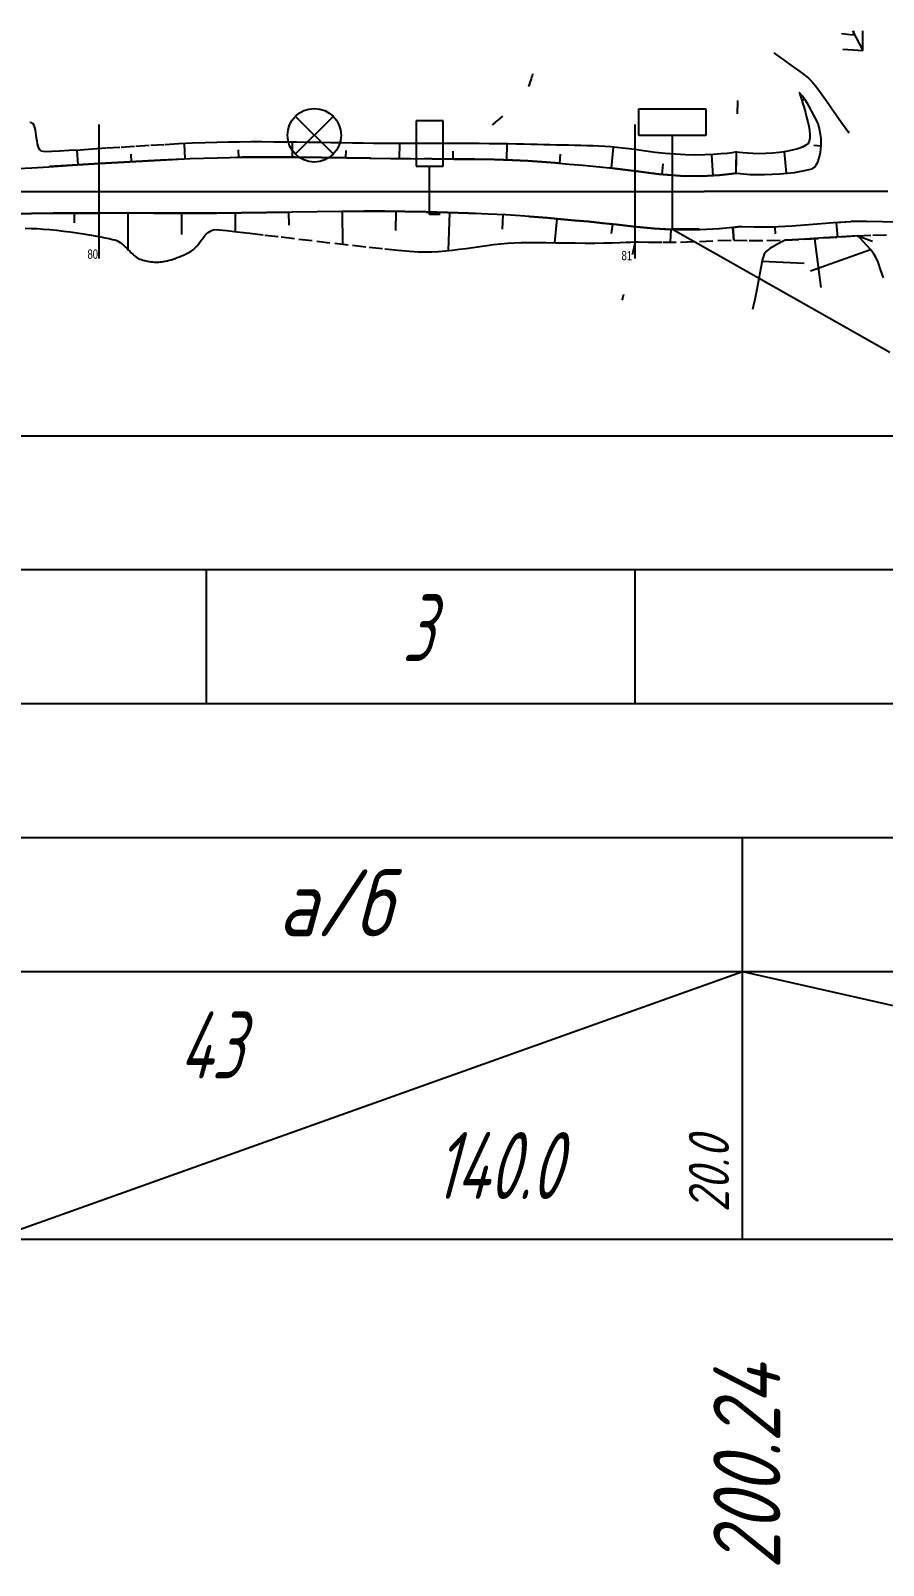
# Model space of a CAD drawing. Extents: x 2172 to 5772, y -842 to -248.
# Drawn here: x 4154 to 4185.9, y -676.2 to -618.9 of the extents above; entities that cross this region are included whole.
import ezdxf

# ---------------------------------------------------------------- set-up
doc = ezdxf.new("R2010")
doc.units = 0
doc.header["$MEASUREMENT"] = 0
doc.linetypes.add('CONTI', pattern=[0])
doc.linetypes.add('STROT', pattern=[1.7, 0.5, -1.2])
doc.layers.get('0').update_dxf_attribs({"linetype": 'CONTINUOUS'})
for name, color, linetype in [('DEFAULT', 7, 'CONTI'), ('OBRIVDEFAULT', 32, 'CONTI'), ('OTKOSDEFAULT', 32, 'CONTI'), ('SIT_LDEFAULT', 7, 'CONTI'), ('USLZNDEFAULT', 7, 'CONTI'), ('ОТМЕТКИ_КЮВЕТОВ', 7, 'CONTINUOUS'), ('ЧЕРНЫЕ_ОТМЕТКИ', 7, 'CONTINUOUS')]:
    doc.layers.add(name, color=color, linetype=linetype)
doc.styles.add('SHRFT', font='TXT', dxfattribs={"width": 8.75})
doc.styles.add('ГОСТ', font='gost.TTF', dxfattribs={"oblique": 15, "height": 1})

# ---------------------------------------------------------------- blocks, each defined once
blk = doc.blocks.new('BL_7')
at = {"color": 0}
for p, q in [((-3.5, 3.5), (3.5, -3.5)), ((-3.5, -3.5), (3.5, 3.5))]:
    blk.add_line(p, q, dxfattribs=at)
blk.add_circle((0, 0), 5, dxfattribs=at)
blk = doc.blocks.new('BL_12')
at = {"color": 0}
for p, q in [((2.5, 17.5), (-2.5, 17.5)), ((-2.5, 17.5), (-2.5, 9)), ((2.5, 9), (2.5, 17.5)), ((-2.5, 9), (0, 9)), ((0, 0), (0, 9)), ((0, 9), (2.5, 9)), ((2, 0), (0, 0))]:
    blk.add_line(p, q, dxfattribs=at)
blk = doc.blocks.new('BL_13')
at = {"color": 0}
for p, q in [((-6.25, 17.5), (-6.25, 22.5)), ((-6.25, 22.5), (6.25, 22.5)), ((6.25, 22.5), (6.25, 17.5)), ((0, 17.5), (-6.25, 17.5)), ((0, 0), (0, 17.5)), ((6.25, 17.5), (0, 17.5)), ((5, 0), (0, 0))]:
    blk.add_line(p, q, dxfattribs=at)

msp = doc.modelspace()

# ---------------------------------------------------------------- linework, layer by layer
at = {"linetype": 'Continuous'}
for p, q in [((3396.596, -634.043), (4356.596, -634.043)), ((3396.596, -639.043), (4356.596, -639.043)), ((3396.596, -644.043), (4356.596, -644.043)), ((3396.596, -649.043), (4356.596, -649.043)), ((3396.596, -654.043), (4356.596, -654.043)), ((3396.596, -664.043), (4356.596, -664.043))]:
    msp.add_line(p, q, dxfattribs=at)
for p, q in [((4160.596, -644.043), (4160.596, -639.043)), ((4176.596, -644.043), (4176.596, -639.043))]:
    msp.add_line(p, q)
msp.add_lwpolyline([(4180.596, -654.043), (4180.596, -649.043)], dxfattribs=at)
at = {"layer": 'DEFAULT', "color": 12, "linetype": 'CONTI'}
for p, q in [((4156.595, -627.421), (4156.595, -622.421)), ((4176.596, -627.422), (4176.596, -622.421)), ((4136.006, -624.921), (4172.176, -624.92)), ((4179.578, -624.921), (4179.175, -624.921)), ((4179.981, -624.921), (4179.578, -624.921)), ((4180.384, -624.921), (4179.981, -624.921)), ((4180.787, -624.921), (4180.384, -624.921)), ((4181.19, -624.921), (4180.787, -624.921)), ((4181.593, -624.921), (4181.19, -624.921)), ((4181.996, -624.921), (4181.593, -624.921)), ((4182.399, -624.921), (4181.996, -624.921)), ((4182.802, -624.921), (4182.399, -624.921)), ((4183.205, -624.921), (4182.802, -624.921)), ((4183.608, -624.921), (4183.205, -624.921)), ((4184.011, -624.921), (4183.608, -624.921)), ((4184.414, -624.921), (4184.011, -624.921)), ((4184.817, -624.921), (4184.414, -624.921)), ((4185.22, -624.921), (4184.817, -624.921)), ((4185.623, -624.921), (4185.22, -624.921)), ((4186.026, -624.921), (4185.623, -624.921))]:
    msp.add_line(p, q, dxfattribs=at)
for points in [[(4172.176, -624.92, 0), (4172.703, -624.921, 0)], [(4172.703, -624.921, 0), (4173.21, -624.921, 0)], [(4173.21, -624.921, 0), (4173.697, -624.921, 0)], [(4173.697, -624.921, 0), (4174.164, -624.921, 0)], [(4174.164, -624.921, 0), (4174.609, -624.922, 0)], [(4174.609, -624.922, 0), (4175.034, -624.922, 0)], [(4175.034, -624.922, 0), (4175.437, -624.92, 0)], [(4175.437, -624.92, 0), (4175.819, -624.921, 0)], [(4175.819, -624.921, 0), (4176.183, -624.922, 0)], [(4176.183, -624.922, 0), (4176.523, -624.921, 0)], [(4176.523, -624.921, 0), (4176.846, -624.921, 0)], [(4176.846, -624.921, 0), (4177.145, -624.921, 0)], [(4177.145, -624.921, 0), (4177.425, -624.921, 0)], [(4177.425, -624.921, 0), (4177.685, -624.921, 0)], [(4177.685, -624.921, 0), (4177.923, -624.921, 0)], [(4177.923, -624.921, 0), (4178.14, -624.921, 0)], [(4178.14, -624.921, 0), (4178.337, -624.922, 0)], [(4178.337, -624.922, 0), (4178.513, -624.921, 0)], [(4178.513, -624.921, 0), (4178.667, -624.921, 0)], [(4178.667, -624.921, 0), (4178.802, -624.921, 0)], [(4178.802, -624.921, 0), (4178.916, -624.92, 0)], [(4178.916, -624.92, 0), (4179.009, -624.922, 0)], [(4179.009, -624.922, 0), (4179.082, -624.922, 0)], [(4179.082, -624.922, 0), (4179.134, -624.921, 0)], [(4179.134, -624.921, 0), (4179.165, -624.92, 0)], [(4179.165, -624.92, 0), (4179.175, -624.922, 0)]]:
    msp.add_polyline3d(points, dxfattribs=at)
at = {"layer": 'OBRIVDEFAULT', "color": 32}
for p, q in [((4182.069, -626.804, 40.133), (4181.931, -626.874, 40.137)), ((4182.167, -626.756, 40.13), (4182.069, -626.804, 40.133)), ((4182.205, -626.738, 40.129), (4182.167, -626.756, 40.13)), ((4182.922, -626.708, 40.123), (4182.205, -626.738, 40.129)), ((4183.627, -626.661, 40.117), (4182.922, -626.708, 40.123)), ((4183.289, -626.689), (4183.52, -628.507)), ((4184.293, -626.614, 40.112), (4183.627, -626.661, 40.117)), ((4184.896, -626.576, 40.107), (4184.293, -626.614, 40.112)), ((4184.924, -626.605, 40.102), (4184.896, -626.576, 40.107)), ((4185, -626.684, 40.089), (4184.924, -626.605, 40.102)), ((4185.11, -626.802, 40.07), (4185, -626.684, 40.089)), ((4185.241, -626.942, 40.048), (4185.11, -626.802, 40.07)), ((4181.406, -627.265, 40.152), (4181.351, -627.456, 40.159)), ((4181.485, -627.161, 40.149), (4181.406, -627.265, 40.152)), ((4181.617, -627.058, 40.145), (4181.485, -627.161, 40.149)), ((4181.774, -626.962, 40.141), (4181.617, -627.058, 40.145)), ((4181.931, -626.874, 40.137), (4181.774, -626.962, 40.141)), ((4185.383, -627.106), (4183.134, -627.894)), ((4185.374, -627.092, 40.025), (4185.241, -626.942, 40.048)), ((4185.495, -627.242, 40.003), (4185.374, -627.092, 40.025)), ((4185.582, -627.379, 39.984), (4185.495, -627.242, 40.003)), ((4185.659, -627.563, 39.996), (4185.582, -627.379, 39.984)), ((4181.287, -627.779, 40.17), (4181.212, -628.178, 40.183)), ((4181.351, -627.456, 40.159), (4181.287, -627.779, 40.17)), ((4181.338, -627.53), (4182.903, -627.605)), ((4185.753, -627.833, 40.013), (4185.659, -627.563, 39.996)), ((4185.863, -628.148, 40.033), (4185.753, -627.833, 40.013)), ((4181.212, -628.178, 40.183), (4181.133, -628.59, 40.197)), ((4181.059, -628.959, 40.209), (4180.998, -629.223, 40.218)), ((4181.133, -628.59, 40.197), (4181.059, -628.959, 40.209)), ((4180.998, -629.223, 40.218), (4180.976, -629.325, 40.221))]:
    msp.add_line(p, q, dxfattribs=at)
at = {"layer": 'OTKOSDEFAULT', "color": 32}
for p, q in [((4182.839, -621.371, 40.308), (4182.721, -621.23, 40.314)), ((4182.905, -621.467), (4182.826, -621.566)), ((4182.958, -621.541, 40.302), (4182.839, -621.371, 40.308)), ((4183.074, -621.727, 40.295), (4182.958, -621.541, 40.302)), ((4183.181, -621.917, 40.289), (4183.074, -621.727, 40.295)), ((4183.276, -622.099, 40.283), (4183.181, -621.917, 40.289)), ((4183.358, -622.265, 40.277), (4183.276, -622.099, 40.283)), ((4183.418, -622.398, 40.273), (4183.358, -622.265, 40.277)), ((4183.46, -622.523, 40.28), (4183.418, -622.398, 40.273)), ((4183.492, -622.658, 40.288), (4183.46, -622.523, 40.28)), ((4183.516, -622.802, 40.295), (4183.492, -622.658, 40.288)), ((4183.53, -622.946, 40.303), (4183.516, -622.802, 40.295)), ((4155.807, -623.931), (4155.773, -623.381)), ((4159.802, -623.709), (4159.777, -623.14)), ((4161.803, -623.652), (4161.798, -623.364)), ((4163.802, -623.646), (4163.806, -623.084)), ((4165.804, -623.67), (4165.807, -623.391)), ((4167.806, -623.696), (4167.811, -623.132)), ((4171.804, -623.75), (4171.824, -623.148)), ((4175.707, -624.056), (4175.786, -623.272)), ((4183.531, -623.23), (4183.26, -623.207)), ((4183.507, -623.458, 40.329), (4183.523, -623.341, 40.324)), ((4183.523, -623.341, 40.324), (4183.532, -623.222, 40.317)), ((4183.535, -623.088, 40.31), (4183.53, -622.946, 40.303)), ((4183.532, -623.222, 40.317), (4183.535, -623.088, 40.31)), ((4154.713, -623.999, 39.128), (4155.581, -623.945, 39.152)), ((4155.581, -623.945, 39.152), (4156.61, -623.881, 39.18)), ((4156.61, -623.881, 39.18), (4157.733, -623.816, 39.211)), ((4157.733, -623.816, 39.211), (4158.884, -623.753, 39.243)), ((4157.804, -623.812), (4157.787, -623.534)), ((4158.884, -623.753, 39.243), (4159.992, -623.699, 39.273)), ((4159.992, -623.699, 39.273), (4160.994, -623.665, 39.301)), ((4160.994, -623.665, 39.301), (4161.942, -623.649, 39.345)), ((4161.942, -623.649, 39.345), (4162.922, -623.643, 39.391)), ((4162.922, -623.643, 39.391), (4163.911, -623.648, 39.437)), ((4163.911, -623.648, 39.437), (4164.884, -623.658, 39.483)), ((4164.884, -623.658, 39.483), (4165.817, -623.67, 39.526)), ((4165.817, -623.67, 39.526), (4166.687, -623.683, 39.567)), ((4166.687, -623.683, 39.567), (4167.471, -623.693, 39.604)), ((4167.471, -623.693, 39.604), (4168.229, -623.699, 39.632)), ((4168.229, -623.699, 39.632), (4169.023, -623.706, 39.662)), ((4169.023, -623.706, 39.662), (4169.823, -623.712, 39.692)), ((4169.805, -623.712), (4169.807, -623.423)), ((4169.823, -623.712, 39.692), (4170.608, -623.723, 39.721)), ((4170.608, -623.723, 39.721), (4171.349, -623.736, 39.748)), ((4171.349, -623.736, 39.748), (4172.02, -623.757, 39.773)), ((4172.02, -623.757, 39.773), (4172.595, -623.786, 39.795)), ((4172.595, -623.786, 39.795), (4173.109, -623.82, 39.832)), ((4173.109, -623.82, 39.832), (4173.623, -623.859, 39.87)), ((4173.623, -623.859, 39.87), (4174.13, -623.9, 39.907)), ((4173.782, -623.873), (4173.807, -623.534)), ((4174.13, -623.9, 39.907), (4174.637, -623.945, 39.944)), ((4174.637, -623.945, 39.944), (4175.137, -623.993, 39.981)), ((4177.605, -624.29), (4177.638, -623.894)), ((4179.502, -624.336), (4179.462, -623.55)), ((4182.245, -624.246), (4182.173, -623.442)), ((4183.282, -624.017, 40.356), (4183.352, -623.932, 40.351)), ((4183.352, -623.932, 40.351), (4183.407, -623.826, 40.346)), ((4183.407, -623.826, 40.346), (4183.452, -623.709, 40.34)), ((4183.452, -623.709, 40.34), (4183.483, -623.584, 40.335)), ((4183.483, -623.584, 40.335), (4183.507, -623.458, 40.329)), ((4153.57, -624.063, 39.08), (4154.075, -624.036, 39.11)), ((4154.075, -624.036, 39.11), (4154.713, -623.999, 39.128)), ((4175.137, -623.993, 39.981), (4175.637, -624.046, 40.018)), ((4175.637, -624.046, 40.018), (4176.131, -624.103, 40.056)), ((4176.131, -624.103, 40.056), (4176.726, -624.184, 40.086)), ((4176.726, -624.184, 40.086), (4177.473, -624.275, 40.125)), ((4177.473, -624.275, 40.125), (4178.284, -624.339, 40.167)), ((4178.284, -624.339, 40.167), (4179.069, -624.352, 40.207)), ((4179.069, -624.352, 40.207), (4179.737, -624.317, 40.242)), ((4179.737, -624.317, 40.242), (4180.196, -624.268, 40.266)), ((4180.196, -624.268, 40.266), (4180.369, -624.244, 40.275)), ((4180.369, -624.244, 40.275), (4180.514, -624.259, 40.279)), ((4180.514, -624.259, 40.279), (4180.891, -624.286, 40.291)), ((4180.891, -624.286, 40.291), (4181.417, -624.295, 40.307)), ((4181.417, -624.295, 40.307), (4181.998, -624.269, 40.324)), ((4181.998, -624.269, 40.324), (4182.547, -624.21, 40.341)), ((4182.547, -624.21, 40.341), (4182.972, -624.132, 40.354)), ((4182.972, -624.132, 40.354), (4183.195, -624.073, 40.361)), ((4183.195, -624.073, 40.361), (4183.282, -624.017, 40.356)), ((4164.728, -625.68, 39.488), (4163.791, -625.695, 39.438)), ((4165.63, -625.668, 39.536), (4164.728, -625.68, 39.488)), ((4166.478, -625.661, 39.581), (4165.63, -625.668, 39.536)), ((4165.66, -625.667), (4165.673, -626.892)), ((4167.249, -625.663, 39.622), (4166.478, -625.661, 39.581)), ((4168.003, -625.674, 39.653), (4167.249, -625.663, 39.622)), ((4167.66, -625.668), (4167.651, -626.385)), ((4168.791, -625.689, 39.685), (4168.003, -625.674, 39.653)), ((4169.591, -625.711, 39.717), (4168.791, -625.689, 39.685)), ((4154.063, -625.748, 39.052), (4153.295, -625.767, 39.017)), ((4154.87, -625.738, 39.08), (4154.063, -625.748, 39.052)), ((4155.807, -625.734, 39.112), (4154.87, -625.738, 39.08)), ((4155.664, -625.734), (4155.665, -626.097)), ((4156.837, -625.734, 39.147), (4155.807, -625.734, 39.112)), ((4157.911, -625.736, 39.183), (4156.837, -625.734, 39.147)), ((4157.664, -625.736), (4157.664, -627.083)), ((4158.989, -625.736, 39.22), (4157.911, -625.736, 39.183)), ((4160.026, -625.737, 39.255), (4158.989, -625.736, 39.22)), ((4159.662, -625.737), (4159.663, -626.536)), ((4160.978, -625.734, 39.287), (4160.026, -625.737, 39.255)), ((4161.894, -625.725, 39.336), (4160.978, -625.734, 39.287)), ((4161.662, -625.728), (4161.669, -626.421)), ((4162.84, -625.711, 39.387), (4161.894, -625.725, 39.336)), ((4163.791, -625.695, 39.438), (4162.84, -625.711, 39.387)), ((4163.661, -625.697), (4163.668, -626.177)), ((4170.371, -625.739, 39.749), (4169.591, -625.711, 39.717)), ((4169.662, -625.713), (4169.616, -627.13)), ((4171.105, -625.769, 39.778), (4170.371, -625.739, 39.749)), ((4171.765, -625.801, 39.805), (4171.105, -625.769, 39.778)), ((4171.661, -625.796), (4171.631, -626.336)), ((4172.321, -625.836, 39.828), (4171.765, -625.801, 39.805)), ((4172.818, -625.874, 39.856), (4172.321, -625.836, 39.828)), ((4173.321, -625.913, 39.884), (4172.818, -625.874, 39.856)), ((4173.827, -625.957, 39.912), (4173.321, -625.913, 39.884)), ((4173.671, -625.944), (4173.588, -626.837)), ((4174.338, -626.003, 39.94), (4173.827, -625.957, 39.912)), ((4174.852, -626.051, 39.968), (4174.338, -626.003, 39.94)), ((4175.37, -626.103, 39.996), (4174.852, -626.051, 39.968)), ((4175.894, -626.158, 40.024), (4175.37, -626.103, 39.996)), ((4175.745, -626.144), (4175.699, -626.493)), ((4176.523, -626.23, 40.041), (4175.894, -626.158, 40.024)), ((4177.304, -626.307, 40.062), (4176.523, -626.23, 40.041)), ((4180.423, -626.241, 40.141), (4180.238, -626.266, 40.136)), ((4180.588, -626.248, 40.141), (4180.423, -626.241, 40.141)), ((4181.033, -626.26, 40.142), (4180.588, -626.248, 40.141)), ((4181.677, -626.257, 40.144), (4181.033, -626.26, 40.142)), ((4182.44, -626.224, 40.145), (4181.677, -626.257, 40.144)), ((4181.812, -626.255), (4181.821, -626.503)), ((4183.236, -626.163, 40.147), (4182.44, -626.224, 40.145)), ((4183.991, -626.093, 40.149), (4183.236, -626.163, 40.147)), ((4184.639, -626.052, 40.15), (4183.991, -626.093, 40.149)), ((4184.091, -626.089), (4184.146, -626.628)), ((4185.223, -626.051, 40.157), (4184.639, -626.052, 40.15)), ((4185.822, -626.055, 40.163), (4185.223, -626.051, 40.157)), ((4186.432, -626.064, 40.17), (4185.822, -626.055, 40.163)), ((4178.164, -626.359, 40.084), (4177.304, -626.307, 40.062)), ((4177.931, -626.35), (4177.901, -626.818)), ((4179.013, -626.361, 40.105), (4178.164, -626.359, 40.084)), ((4179.738, -626.319, 40.124), (4179.013, -626.361, 40.105)), ((4180.238, -626.266, 40.136), (4179.738, -626.319, 40.124))]:
    msp.add_line(p, q, dxfattribs=at)
at = {"layer": 'OTKOSDEFAULT', "color": 32, "linetype": 'STROT'}
for p, q in [((4182.721, -621.23, 40.314), (4182.727, -621.25, 40.314)), ((4182.727, -621.25, 40.314), (4182.746, -621.307, 40.314)), ((4182.746, -621.307, 40.314), (4182.774, -621.398, 40.313)), ((4182.774, -621.398, 40.313), (4182.811, -621.512, 40.313)), ((4182.811, -621.512, 40.313), (4182.853, -621.652, 40.312)), ((4182.853, -621.652, 40.312), (4182.898, -621.806, 40.311)), ((4182.898, -621.806, 40.311), (4182.946, -621.972, 40.31)), ((4182.946, -621.972, 40.31), (4182.992, -622.144, 40.31)), ((4182.992, -622.144, 40.31), (4183.034, -622.318, 40.309)), ((4154.076, -622.362, 38.798), (4154.011, -622.345, 38.784)), ((4154.126, -622.401, 38.811), (4154.076, -622.362, 38.798)), ((4154.165, -622.462, 38.825), (4154.126, -622.401, 38.811)), ((4154.193, -622.537, 38.841), (4154.165, -622.462, 38.825)), ((4154.215, -622.628, 38.86), (4154.193, -622.537, 38.841)), ((4154.234, -622.726, 38.88), (4154.215, -622.628, 38.86)), ((4154.247, -622.828, 38.902), (4154.234, -622.726, 38.88)), ((4183.034, -622.318, 40.309), (4183.072, -622.491, 40.308)), ((4183.072, -622.491, 40.308), (4183.098, -622.653, 40.307)), ((4183.098, -622.653, 40.307), (4183.112, -622.803, 40.307)), ((4183.112, -622.803, 40.307), (4183.111, -622.936, 40.306)), ((4154.26, -622.936, 38.924), (4154.247, -622.828, 38.902)), ((4154.274, -623.042, 38.946), (4154.26, -622.936, 38.924)), ((4154.292, -623.14, 38.967), (4154.274, -623.042, 38.946)), ((4154.314, -623.23, 38.986), (4154.292, -623.14, 38.967)), ((4154.344, -623.309, 39.002), (4154.314, -623.23, 38.986)), ((4154.383, -623.373, 39.017), (4154.344, -623.309, 39.002)), ((4154.434, -623.416, 39.031), (4154.383, -623.373, 39.017)), ((4155.468, -623.4, 39.092), (4155.113, -623.42, 39.075)), ((4155.881, -623.376, 39.112), (4155.468, -623.4, 39.092)), ((4156.342, -623.346, 39.134), (4155.881, -623.376, 39.112)), ((4156.842, -623.313, 39.158), (4156.342, -623.346, 39.134)), ((4157.367, -623.281, 39.184), (4156.842, -623.313, 39.158)), ((4157.912, -623.247, 39.21), (4157.367, -623.281, 39.184)), ((4158.464, -623.213, 39.237), (4157.912, -623.247, 39.21)), ((4159.015, -623.179, 39.264), (4158.464, -623.213, 39.237)), ((4159.551, -623.151, 39.29), (4159.015, -623.179, 39.264)), ((4160.064, -623.125, 39.315), (4159.551, -623.151, 39.29)), ((4160.548, -623.105, 39.338), (4160.064, -623.125, 39.315)), ((4160.986, -623.092, 39.359), (4160.548, -623.105, 39.338)), ((4161.402, -623.083, 39.369), (4160.986, -623.092, 39.359)), ((4161.826, -623.078, 39.379), (4161.402, -623.083, 39.369)), ((4162.251, -623.075, 39.389), (4161.826, -623.078, 39.379)), ((4162.679, -623.075, 39.399), (4162.251, -623.075, 39.389)), ((4163.11, -623.078, 39.41), (4162.679, -623.075, 39.399)), ((4163.54, -623.081, 39.42), (4163.11, -623.078, 39.41)), ((4163.969, -623.085, 39.43), (4163.54, -623.081, 39.42)), ((4164.395, -623.092, 39.44), (4163.969, -623.085, 39.43)), ((4164.818, -623.098, 39.45), (4164.395, -623.092, 39.44)), ((4165.235, -623.104, 39.46), (4164.818, -623.098, 39.45)), ((4165.645, -623.11, 39.47), (4165.235, -623.104, 39.46)), ((4166.05, -623.116, 39.48), (4165.645, -623.11, 39.47)), ((4166.444, -623.123, 39.489), (4166.05, -623.116, 39.48)), ((4166.828, -623.128, 39.498), (4166.444, -623.123, 39.489)), ((4167.201, -623.131, 39.507), (4166.828, -623.128, 39.498)), ((4167.577, -623.132, 39.526), (4167.201, -623.131, 39.507)), ((4167.965, -623.133, 39.545), (4167.577, -623.132, 39.526)), ((4168.362, -623.134, 39.564), (4167.965, -623.133, 39.545)), ((4168.768, -623.135, 39.584), (4168.362, -623.134, 39.564)), ((4169.176, -623.135, 39.604), (4168.768, -623.135, 39.584)), ((4169.584, -623.136, 39.624), (4169.176, -623.135, 39.604)), ((4169.989, -623.136, 39.644), (4169.584, -623.136, 39.624)), ((4170.387, -623.137, 39.663), (4169.989, -623.136, 39.644)), ((4170.775, -623.139, 39.682), (4170.387, -623.137, 39.663)), ((4171.149, -623.143, 39.7), (4170.775, -623.139, 39.682)), ((4171.507, -623.146, 39.718), (4171.149, -623.143, 39.7)), ((4171.845, -623.149, 39.734), (4171.507, -623.146, 39.718)), ((4172.159, -623.154, 39.75), (4171.845, -623.149, 39.734)), ((4172.445, -623.161, 39.764), (4172.159, -623.154, 39.75)), ((4172.699, -623.168, 39.776), (4172.445, -623.161, 39.764)), ((4172.936, -623.175, 39.791), (4172.699, -623.168, 39.776)), ((4173.172, -623.182, 39.805), (4172.936, -623.175, 39.791)), ((4173.406, -623.187, 39.819), (4173.172, -623.182, 39.805)), ((4173.642, -623.192, 39.833), (4173.406, -623.187, 39.819)), ((4173.874, -623.195, 39.847), (4173.642, -623.192, 39.833)), ((4174.106, -623.201, 39.862), (4173.874, -623.195, 39.847)), ((4174.336, -623.206, 39.876), (4174.106, -623.201, 39.862)), ((4174.565, -623.212, 39.89), (4174.336, -623.206, 39.876)), ((4174.792, -623.217, 39.904), (4174.565, -623.212, 39.89)), ((4175.019, -623.225, 39.918), (4174.792, -623.217, 39.904)), ((4175.244, -623.236, 39.933), (4175.019, -623.225, 39.918)), ((4175.466, -623.247, 39.947), (4175.244, -623.236, 39.933)), ((4175.688, -623.263, 39.961), (4175.466, -623.247, 39.947)), ((4175.908, -623.281, 39.975), (4175.688, -623.263, 39.961)), ((4176.126, -623.303, 39.989), (4175.908, -623.281, 39.975)), ((4176.37, -623.332, 39.999), (4176.126, -623.303, 39.989)), ((4176.662, -623.374, 40.011), (4176.37, -623.332, 39.999)), ((4176.989, -623.419, 40.025), (4176.662, -623.374, 40.011)), ((4182.459, -623.385, 40.273), (4182.231, -623.433, 40.262)), ((4182.663, -623.328, 40.284), (4182.459, -623.385, 40.273)), ((4182.834, -623.265, 40.293), (4182.663, -623.328, 40.284)), ((4182.963, -623.197, 40.3), (4182.834, -623.265, 40.293)), ((4183.046, -623.131, 40.305), (4182.963, -623.197, 40.3)), ((4183.089, -623.048, 40.305), (4183.046, -623.131, 40.305)), ((4183.111, -622.936, 40.306), (4183.089, -623.048, 40.305)), ((4154.499, -623.436, 39.045), (4154.434, -623.416, 39.031)), ((4154.618, -623.439, 39.051), (4154.499, -623.436, 39.045)), ((4154.828, -623.434, 39.061), (4154.618, -623.439, 39.051)), ((4155.113, -623.42, 39.075), (4154.828, -623.434, 39.061)), ((4177.344, -623.463, 40.04), (4176.989, -623.419, 40.025)), ((4177.716, -623.506, 40.055), (4177.344, -623.463, 40.04)), ((4178.098, -623.536, 40.072), (4177.716, -623.506, 40.055)), ((4178.479, -623.559, 40.088), (4178.098, -623.536, 40.072)), ((4178.848, -623.566, 40.103), (4178.479, -623.559, 40.088)), ((4179.196, -623.562, 40.118), (4178.848, -623.566, 40.103)), ((4179.516, -623.547, 40.132), (4179.196, -623.562, 40.118)), ((4179.797, -623.525, 40.144), (4179.516, -623.547, 40.132)), ((4180.031, -623.502, 40.154), (4179.797, -623.525, 40.144)), ((4180.209, -623.479, 40.162), (4180.031, -623.502, 40.154)), ((4180.321, -623.462, 40.167), (4180.209, -623.479, 40.162)), ((4180.361, -623.457, 40.168), (4180.321, -623.462, 40.167)), ((4180.369, -624.244, 40.275), (4180.361, -623.457, 40.168)), ((4180.392, -623.462, 40.17), (4180.361, -623.457, 40.168)), ((4180.361, -623.457, 40.168), (4180.369, -624.244, 40.275)), ((4180.477, -623.472, 40.174), (4180.392, -623.462, 40.17)), ((4180.611, -623.486, 40.181), (4180.477, -623.472, 40.174)), ((4180.785, -623.5, 40.19), (4180.611, -623.486, 40.181)), ((4180.992, -623.511, 40.2), (4180.785, -623.5, 40.19)), ((4181.225, -623.515, 40.211), (4180.992, -623.511, 40.2)), ((4181.472, -623.512, 40.224), (4181.225, -623.515, 40.211)), ((4181.728, -623.496, 40.237), (4181.472, -623.512, 40.224)), ((4181.983, -623.471, 40.249), (4181.728, -623.496, 40.237)), ((4182.231, -623.433, 40.262), (4181.983, -623.471, 40.249)), ((4153.831, -626.3, 38.922), (4154.069, -626.303, 38.933)), ((4154.069, -626.303, 38.933), (4154.285, -626.312, 38.923)), ((4154.285, -626.312, 38.923), (4154.517, -626.328, 38.912)), ((4154.517, -626.328, 38.912), (4154.758, -626.348, 38.901)), ((4154.758, -626.348, 38.901), (4155.008, -626.374, 38.889)), ((4155.008, -626.374, 38.889), (4155.26, -626.404, 38.878)), ((4155.26, -626.404, 38.878), (4155.513, -626.437, 38.866)), ((4155.513, -626.437, 38.866), (4155.761, -626.472, 38.854)), ((4155.761, -626.472, 38.854), (4156.003, -626.51, 38.843)), ((4156.003, -626.51, 38.843), (4156.233, -626.548, 38.832)), ((4156.233, -626.548, 38.832), (4156.448, -626.584, 38.822)), ((4156.448, -626.584, 38.822), (4156.646, -626.621, 38.812)), ((4156.646, -626.621, 38.812), (4156.822, -626.654, 38.804)), ((4156.822, -626.654, 38.804), (4156.971, -626.685, 38.797)), ((4156.971, -626.685, 38.797), (4157.092, -626.713, 38.791)), ((4157.092, -626.713, 38.791), (4157.179, -626.734, 38.787)), ((4157.179, -626.734, 38.787), (4157.248, -626.758, 38.76)), ((4157.248, -626.758, 38.76), (4157.314, -626.792, 38.732)), ((4157.314, -626.792, 38.732), (4157.379, -626.832, 38.704)), ((4157.379, -626.832, 38.704), (4157.444, -626.88, 38.674)), ((4160.325, -626.855, 39.014), (4160.378, -626.784, 39.035)), ((4160.378, -626.784, 39.035), (4160.433, -626.711, 39.056)), ((4160.433, -626.711, 39.056), (4160.485, -626.64, 39.077)), ((4160.485, -626.64, 39.077), (4160.54, -626.574, 39.097)), ((4160.54, -626.574, 39.097), (4160.598, -626.512, 39.116)), ((4160.598, -626.512, 39.116), (4160.658, -626.458, 39.134)), ((4160.658, -626.458, 39.134), (4160.719, -626.414, 39.152)), ((4160.719, -626.414, 39.152), (4160.785, -626.378, 39.169)), ((4160.785, -626.378, 39.169), (4160.854, -626.355, 39.186)), ((4160.854, -626.355, 39.186), (4160.929, -626.348, 39.203)), ((4160.929, -626.348, 39.203), (4161.076, -626.358, 39.203)), ((4161.076, -626.358, 39.203), (4161.352, -626.386, 39.203)), ((4161.352, -626.386, 39.203), (4161.74, -626.429, 39.203)), ((4161.74, -626.429, 39.203), (4162.221, -626.485, 39.202)), ((4162.221, -626.485, 39.202), (4162.775, -626.551, 39.202)), ((4162.775, -626.551, 39.202), (4163.389, -626.623, 39.201)), ((4163.389, -626.623, 39.201), (4164.039, -626.7, 39.2)), ((4164.039, -626.7, 39.2), (4164.71, -626.78, 39.2)), ((4164.71, -626.78, 39.2), (4165.386, -626.86, 39.199)), ((4171.828, -626.856, 39.58), (4172.084, -626.839, 39.61)), ((4172.084, -626.839, 39.61), (4172.341, -626.828, 39.639)), ((4172.341, -626.828, 39.639), (4172.617, -626.824, 39.665)), ((4172.617, -626.824, 39.665), (4172.927, -626.825, 39.693)), ((4172.927, -626.825, 39.693), (4173.264, -626.83, 39.724)), ((4173.264, -626.83, 39.724), (4173.62, -626.837, 39.756)), ((4173.62, -626.837, 39.756), (4173.988, -626.843, 39.789)), ((4175.748, -626.84, 39.943), (4176.026, -626.832, 39.966)), ((4176.026, -626.832, 39.966), (4176.257, -626.821, 39.985)), ((4176.257, -626.821, 39.985), (4176.432, -626.812, 40)), ((4176.432, -626.812, 40), (4176.544, -626.807, 40.009)), ((4176.544, -626.807, 40.009), (4176.584, -626.804, 40.013)), ((4176.584, -626.804, 40.013), (4176.719, -626.808, 40.018)), ((4176.719, -626.808, 40.018), (4177.087, -626.815, 40.032)), ((4177.087, -626.815, 40.032), (4177.629, -626.818, 40.052)), ((4177.629, -626.818, 40.052), (4178.286, -626.812, 40.075)), ((4178.286, -626.812, 40.075), (4178.992, -626.788, 40.101)), ((4178.992, -626.788, 40.101), (4179.683, -626.756, 40.125)), ((4179.683, -626.756, 40.125), (4180.277, -626.743, 40.146)), ((4180.238, -626.266, 40.136), (4180.277, -626.743, 40.146)), ((4180.277, -626.743, 40.146), (4180.238, -626.266, 40.136)), ((4180.277, -626.743, 40.146), (4180.854, -626.751, 40.141)), ((4180.854, -626.751, 40.141), (4181.505, -626.752, 40.135)), ((4181.505, -626.752, 40.135), (4182.205, -626.738, 40.129)), ((4182.205, -626.738, 40.129), (4182.922, -626.708, 40.123)), ((4182.922, -626.708, 40.123), (4183.627, -626.661, 40.117)), ((4183.627, -626.661, 40.117), (4184.293, -626.614, 40.112)), ((4184.293, -626.614, 40.112), (4184.896, -626.576, 40.107)), ((4184.896, -626.576, 40.107), (4185.47, -626.553, 40.109)), ((4185.47, -626.553, 40.109), (4186.055, -626.538, 40.112)), ((4157.444, -626.88, 38.674), (4157.504, -626.931, 38.645)), ((4157.504, -626.931, 38.645), (4157.564, -626.986, 38.614)), ((4157.564, -626.986, 38.614), (4157.624, -627.043, 38.584)), ((4157.624, -627.043, 38.584), (4157.681, -627.101, 38.553)), ((4157.681, -627.101, 38.553), (4157.738, -627.158, 38.523)), ((4157.738, -627.158, 38.523), (4157.792, -627.215, 38.494)), ((4157.792, -627.215, 38.494), (4157.848, -627.268, 38.465)), ((4157.848, -627.268, 38.465), (4157.901, -627.317, 38.438)), ((4157.901, -627.317, 38.438), (4157.955, -627.361, 38.412)), ((4157.955, -627.361, 38.412), (4158.008, -627.398, 38.388)), ((4158.008, -627.398, 38.388), (4158.059, -627.426, 38.366)), ((4159.43, -627.422, 38.626), (4159.508, -627.394, 38.662)), ((4159.508, -627.394, 38.662), (4159.588, -627.365, 38.699)), ((4159.588, -627.365, 38.699), (4159.667, -627.332, 38.736)), ((4159.667, -627.332, 38.736), (4159.745, -627.299, 38.773)), ((4159.745, -627.299, 38.773), (4159.82, -627.264, 38.809)), ((4159.82, -627.264, 38.809), (4159.893, -627.227, 38.845)), ((4159.893, -627.227, 38.845), (4159.966, -627.189, 38.88)), ((4159.966, -627.189, 38.88), (4160.032, -627.151, 38.914)), ((4160.032, -627.151, 38.914), (4160.096, -627.106, 38.933)), ((4160.096, -627.106, 38.933), (4160.156, -627.052, 38.952)), ((4160.156, -627.052, 38.952), (4160.215, -626.992, 38.972)), ((4160.215, -626.992, 38.972), (4160.27, -626.926, 38.993)), ((4160.27, -626.926, 38.993), (4160.325, -626.855, 39.014)), ((4165.386, -626.86, 39.199), (4166.045, -626.934, 39.198)), ((4166.045, -626.934, 39.198), (4166.672, -627.004, 39.198)), ((4166.672, -627.004, 39.198), (4167.248, -627.066, 39.197)), ((4167.248, -627.066, 39.197), (4167.755, -627.115, 39.197)), ((4167.755, -627.115, 39.197), (4168.175, -627.153, 39.196)), ((4168.175, -627.153, 39.196), (4168.49, -627.172, 39.196)), ((4168.49, -627.172, 39.196), (4168.747, -627.177, 39.225)), ((4168.747, -627.177, 39.225), (4169.003, -627.172, 39.255)), ((4169.003, -627.172, 39.255), (4169.259, -627.16, 39.284)), ((4169.259, -627.16, 39.284), (4169.516, -627.139, 39.314)), ((4169.516, -627.139, 39.314), (4169.773, -627.113, 39.343)), ((4169.773, -627.113, 39.343), (4170.029, -627.083, 39.373)), ((4170.029, -627.083, 39.373), (4170.285, -627.049, 39.402)), ((4170.285, -627.049, 39.402), (4170.542, -627.013, 39.432)), ((4170.542, -627.013, 39.432), (4170.799, -626.977, 39.462)), ((4170.799, -626.977, 39.462), (4171.057, -626.942, 39.491)), ((4171.057, -626.942, 39.491), (4171.313, -626.909, 39.521)), ((4171.313, -626.909, 39.521), (4171.569, -626.881, 39.55)), ((4171.569, -626.881, 39.55), (4171.828, -626.856, 39.58)), ((4173.988, -626.843, 39.789), (4174.362, -626.848, 39.823)), ((4174.362, -626.848, 39.823), (4174.733, -626.851, 39.855)), ((4174.733, -626.851, 39.855), (4175.093, -626.852, 39.886)), ((4175.093, -626.852, 39.886), (4175.435, -626.847, 39.916)), ((4175.435, -626.847, 39.916), (4175.748, -626.84, 39.943)), ((4158.059, -627.426, 38.366), (4158.112, -627.45, 38.368)), ((4158.112, -627.45, 38.368), (4158.167, -627.47, 38.371)), ((4158.167, -627.47, 38.371), (4158.223, -627.488, 38.373)), ((4158.223, -627.488, 38.373), (4158.281, -627.506, 38.376)), ((4158.281, -627.506, 38.376), (4158.339, -627.52, 38.379)), ((4158.339, -627.52, 38.379), (4158.398, -627.532, 38.381)), ((4158.398, -627.532, 38.381), (4158.458, -627.542, 38.384)), ((4158.458, -627.542, 38.384), (4158.52, -627.551, 38.386)), ((4158.52, -627.551, 38.386), (4158.58, -627.556, 38.389)), ((4158.58, -627.556, 38.389), (4158.641, -627.561, 38.392)), ((4158.641, -627.561, 38.392), (4158.702, -627.563, 38.394)), ((4158.702, -627.563, 38.394), (4158.761, -627.563, 38.397)), ((4158.761, -627.563, 38.397), (4158.821, -627.561, 38.399)), ((4158.821, -627.561, 38.399), (4158.88, -627.554, 38.402)), ((4158.88, -627.554, 38.402), (4158.938, -627.549, 38.404)), ((4158.938, -627.549, 38.404), (4158.997, -627.539, 38.431)), ((4158.997, -627.539, 38.431), (4159.061, -627.526, 38.459)), ((4159.061, -627.526, 38.459), (4159.129, -627.512, 38.49)), ((4159.129, -627.512, 38.49), (4159.201, -627.492, 38.522)), ((4159.201, -627.492, 38.522), (4159.275, -627.473, 38.555)), ((4159.275, -627.473, 38.555), (4159.352, -627.449, 38.59)), ((4159.352, -627.449, 38.59), (4159.43, -627.422, 38.626))]:
    msp.add_line(p, q, dxfattribs=at)
at = {"layer": 'SIT_LDEFAULT', "color": 7}
for p, q in [((4184.735, -619.084), (4184.29, -619.037)), ((4184.707, -618.921), (4185.09, -619.664)), ((4184.739, -618.921), (4184.735, -619.084)), ((4185.09, -619.664), (4185.093, -618.921)), ((4181.764, -619.743), (4181.817, -619.782)), ((4181.817, -619.782), (4181.958, -619.89)), ((4181.958, -619.89), (4182.162, -620.038)), ((4184.35, -619.613), (4185.09, -619.664)), ((4172.769, -620.526), (4172.766, -620.536)), ((4182.162, -620.038), (4182.403, -620.21)), ((4182.403, -620.21), (4182.653, -620.384)), ((4182.653, -620.384), (4182.882, -620.547)), ((4172.625, -620.965), (4172.612, -620.999)), ((4172.658, -620.88), (4172.626, -620.966)), ((4172.686, -620.798), (4172.657, -620.879)), ((4172.71, -620.723), (4172.686, -620.798)), ((4172.73, -620.657), (4172.71, -620.723)), ((4172.747, -620.604), (4172.73, -620.657)), ((4172.76, -620.562), (4172.747, -620.604)), ((4172.766, -620.536), (4172.76, -620.562)), ((4182.882, -620.547), (4183.059, -620.688)), ((4183.059, -620.688), (4183.195, -620.825)), ((4183.195, -620.825), (4183.325, -620.976)), ((4183.325, -620.974), (4183.453, -621.138)), ((4180.411, -621.623), (4180.408, -621.73)), ((4180.412, -621.554), (4180.411, -621.623)), ((4180.412, -621.53), (4180.412, -621.554)), ((4183.453, -621.14), (4183.578, -621.312)), ((4183.578, -621.312), (4183.701, -621.49)), ((4183.701, -621.49), (4183.826, -621.668)), ((4183.826, -621.668), (4183.95, -621.845)), ((4171.548, -622.195), (4171.364, -622.345)), ((4171.648, -622.111), (4171.548, -622.195)), ((4180.402, -621.867), (4180.399, -622.029)), ((4180.408, -621.73), (4180.403, -621.868)), ((4183.95, -621.845), (4184.101, -622.066)), ((4184.101, -622.066), (4184.298, -622.355)), ((4171.365, -622.346), (4171.262, -622.43)), ((4184.298, -622.355), (4184.526, -622.677)), ((4184.526, -622.677), (4184.571, -622.737)), ((4155.581, -623.945), (4154.744, -623.997)), ((4156.61, -623.881), (4155.581, -623.945)), ((4157.733, -623.816), (4156.61, -623.881)), ((4158.884, -623.753), (4157.733, -623.816)), ((4159.736, -623.714), (4158.883, -623.756)), ((4161.942, -623.649), (4161.734, -623.653)), ((4162.922, -623.643), (4161.942, -623.649)), ((4163.911, -623.648), (4162.922, -623.643)), ((4164.885, -623.659), (4163.913, -623.649)), ((4165.817, -623.67), (4164.884, -623.658)), ((4166.687, -623.683), (4165.817, -623.67)), ((4166.735, -623.685), (4166.688, -623.685)), ((4169.023, -623.706), (4168.733, -623.704)), ((4169.823, -623.712), (4169.023, -623.706)), ((4170.607, -623.721), (4169.822, -623.711)), ((4171.349, -623.736), (4170.608, -623.723)), ((4172.02, -623.757), (4171.349, -623.736)), ((4172.595, -623.786), (4172.02, -623.757)), ((4173.109, -623.82), (4172.595, -623.786)), ((4173.623, -623.859), (4173.109, -623.82)), ((4173.712, -623.865), (4173.623, -623.859)), ((4176.131, -624.103), (4175.637, -624.046)), ((4176.726, -624.184), (4176.131, -624.103)), ((4177.473, -624.275), (4176.726, -624.184)), ((4178.284, -624.339), (4177.473, -624.275)), ((4179.069, -624.352), (4178.284, -624.339)), ((4179.737, -624.317), (4179.069, -624.352)), ((4180.196, -624.268), (4179.737, -624.317)), ((4180.369, -624.244), (4180.196, -624.268)), ((4165.626, -625.669), (4165.63, -625.668)), ((4165.63, -625.668), (4166.478, -625.661)), ((4166.478, -625.661), (4167.249, -625.663)), ((4167.249, -625.663), (4168.003, -625.674)), ((4168.003, -625.674), (4168.791, -625.689)), ((4168.793, -625.691), (4169.591, -625.714)), ((4153.295, -625.767), (4154.063, -625.748)), ((4154.063, -625.748), (4154.87, -625.738)), ((4154.869, -625.737), (4155.806, -625.732)), ((4155.807, -625.734), (4156.626, -625.735)), ((4158.625, -625.735), (4158.989, -625.736)), ((4158.989, -625.736), (4160.026, -625.737)), ((4160.026, -625.737), (4160.978, -625.734)), ((4160.978, -625.734), (4161.894, -625.725)), ((4161.894, -625.725), (4162.84, -625.711)), ((4162.841, -625.713), (4163.624, -625.699)), ((4169.591, -625.711), (4170.371, -625.739)), ((4170.371, -625.739), (4170.622, -625.749)), ((4172.622, -625.857), (4172.819, -625.871)), ((4172.818, -625.874), (4173.321, -625.913)), ((4173.321, -625.913), (4173.827, -625.957)), ((4173.827, -625.957), (4174.338, -626.003)), ((4174.338, -626.003), (4174.852, -626.051)), ((4174.852, -626.051), (4175.37, -626.103)), ((4175.37, -626.103), (4175.894, -626.158)), ((4175.894, -626.158), (4176.523, -626.23)), ((4176.523, -626.23), (4177.304, -626.307)), ((4180.423, -626.241), (4180.238, -626.266)), ((4180.238, -626.266), (4180.423, -626.241)), ((4180.588, -626.248), (4180.423, -626.241)), ((4181.033, -626.26), (4180.588, -626.248)), ((4181.677, -626.257), (4181.033, -626.26)), ((4181.81, -626.253), (4181.677, -626.255)), ((4184.639, -626.052), (4184.089, -626.089)), ((4185.223, -626.049), (4184.639, -626.05)), ((4185.822, -626.055), (4185.223, -626.051)), ((4186.432, -626.064), (4185.822, -626.055)), ((4176.579, -626.832), (4176.564, -626.911)), ((4176.584, -626.804), (4176.579, -626.832)), ((4177.304, -626.307), (4177.887, -626.348)), ((4177.988, -626.333), (4186.102, -630.921)), ((4180.195, -626.271), (4180.238, -626.266)), ((4184.896, -626.576), (4185.043, -626.631)), ((4185.043, -626.631), (4185.448, -626.776)), ((4176.51, -627.187), (4176.489, -627.296)), ((4176.54, -627.03), (4176.51, -627.187)), ((4176.564, -626.911), (4176.54, -627.03)), ((4176.11, -628.952), (4176.103, -628.98)), ((4176.13, -628.874), (4176.11, -628.952)), ((4176.159, -628.773), (4176.133, -628.874))]:
    msp.add_line(p, q, dxfattribs=at)
at = {"layer": 'ОТМЕТКИ_КЮВЕТОВ'}
for p, q in [((4152.596, -664.043), (4180.596, -654.043)), ((4180.596, -664.043), (4180.596, -654.043)), ((4180.596, -654.043), (4224.596, -664.043))]:
    msp.add_line(p, q, dxfattribs=at)

# ---------------------------------------------------------------- block references
at = {"layer": 'USLZNDEFAULT', "color": 7, "xscale": 0.2000000000000455, "yscale": 0.1999999999999886, "zscale": 0.2000000000000171}
for name, p in [('BL_7', (4164.621, -622.825)), ('BL_13', (4177.988, -626.333)), ('BL_12', (4168.924, -625.782))]:
    msp.add_blockref(name, p, dxfattribs=at)

# ---------------------------------------------------------------- texts
at = {"style": 'ГОСТ', "oblique": 15}
msp.add_text('а/б', height=2.5, dxfattribs=at).set_placement((4163.27, -652.732))
at = {"layer": 'DEFAULT', "color": 12, "style": 'SHRFT', "width": 0.75}
for s, p in [('80', (4156.158, -627.439)), ('81', (4176.087, -627.492))]:
    msp.add_text(s, height=0.35, dxfattribs=at).set_placement(p)
at = {"layer": 'ОТМЕТКИ_КЮВЕТОВ', "style": 'ГОСТ', "oblique": 15, "width": 0.8}
for s, p in [('3', (4167.901, -642.464)), ('43', (4159.577, -658.043)), ('140.0', (4169.096, -662.543))]:
    msp.add_text(s, height=2.5, dxfattribs=at).set_placement(p)
at = {"layer": 'ОТМЕТКИ_КЮВЕТОВ', "style": 'ГОСТ', "oblique": 15}
msp.add_text('20.0', height=1.5, rotation=90, dxfattribs=at).set_placement((4180.096, -663.043))
at = {"layer": 'ЧЕРНЫЕ_ОТМЕТКИ', "style": 'ГОСТ', "oblique": 15}
msp.add_text('200.24', height=2.5, rotation=90, dxfattribs=at).set_placement((4182.013, -676.364))

doc.saveas('drawing.dxf')
